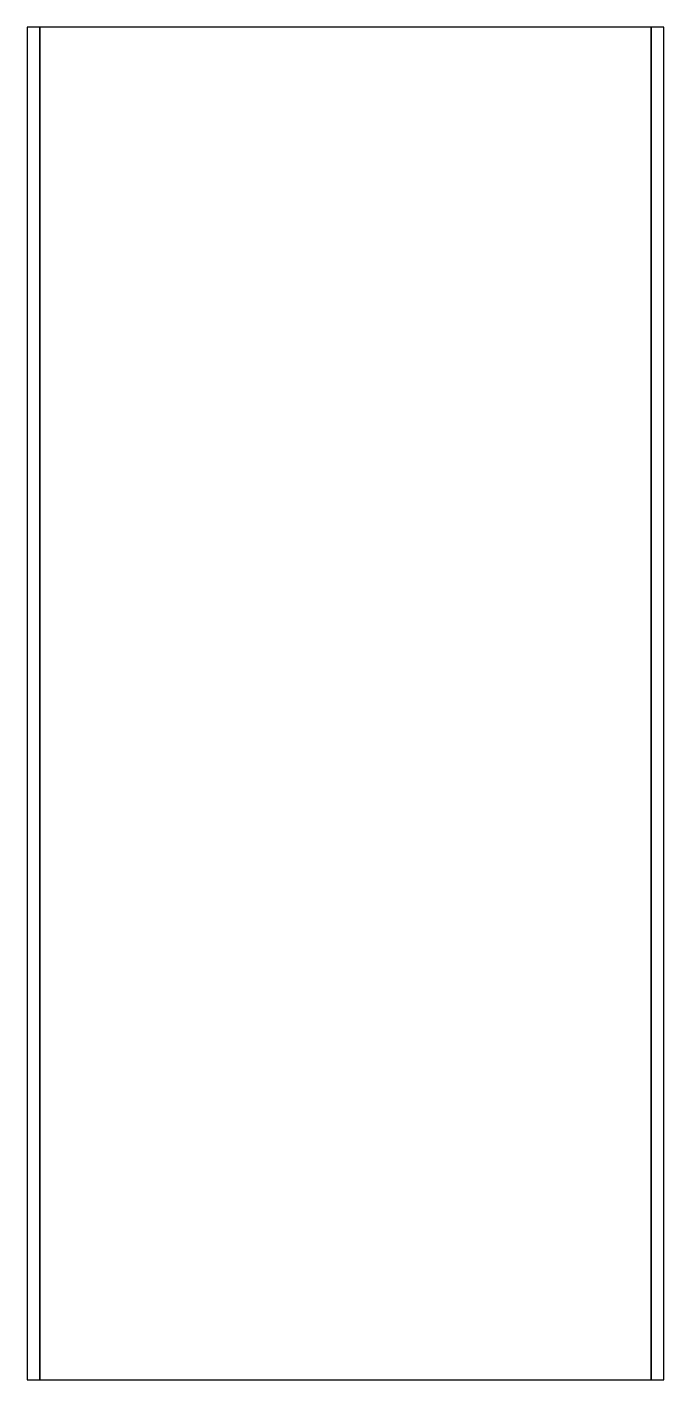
# Model space of a CAD drawing. Header units: metres. Extents: x -0.85 to 0, y -0.9 to 0.9.
import ezdxf

# ---------------------------------------------------------------- set-up
doc = ezdxf.new("R2010")
doc.units = ezdxf.units.M
doc.layers.add('Layer_1', color=70, linetype='Continuous')
doc.layers.add('Layer_2', color=90, linetype='Continuous')

msp = doc.modelspace()

# ---------------------------------------------------------------- linework, layer by layer
at = {"layer": 'Layer_1'}
for points in [[(-0.83, -0.9), (-0.017, -0.9), (-0.017, 0.9), (-0.83, 0.9), (-0.83, -0.9)], [(0, 0.9), (-0.017, 0.9), (-0.017, -0.9), (0, -0.9), (0, 0.9)], [(0, -0.9), (0, 0.9), (-0.017, 0.9), (-0.017, -0.9), (0, -0.9)]]:
    msp.add_lwpolyline(points, close=True, dxfattribs=at)
at = {"layer": 'Layer_2'}
msp.add_lwpolyline([(-0.847, -0.9), (-0.83, -0.9), (-0.83, 0.9), (-0.847, 0.9), (-0.847, -0.9)], close=True, dxfattribs=at)

doc.saveas('drawing.dxf')
